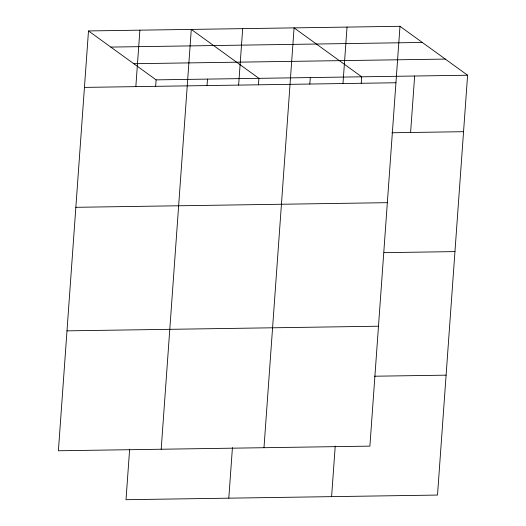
<?xml version="1.0" encoding="UTF-8"?>
<svg xmlns="http://www.w3.org/2000/svg" width="526" height="526" viewBox="0 0 526 526"><rect width="100%" height="100%" fill="white"/><g stroke="black" fill="none" stroke-linecap="round" stroke-linejoin="round"><path stroke-width="0.79" d="M88.493 30.935L58.399 450.769L369.89 446.133L399.984 26.3L88.493 30.935L156.11 79.867L467.601 75.231L437.507 495.065L126.016 499.7L129.639 449.125M135.839 86.632L139.89 30.166M155.643 86.409L156.11 79.867M161.193 449.237L191.286 29.403L258.904 78.335L258.43 84.883M207.034 85.646L207.507 79.104M238.633 85.1L242.683 28.641M228.81 498.168L232.433 447.593M263.986 447.711L294.08 27.878L361.691 76.809L361.224 83.351M309.827 84.121L310.301 77.572M342.985 83.549L347.028 27.089M331.597 496.643L335.226 446.068M410.602 132.48L414.646 76.02M110.808 47.084L422.299 42.448M133.795 63.718L445.285 59.083M84.449 87.395L395.94 82.76M391.863 132.762L463.551 131.691M75.849 207.31L387.34 202.674M384.079 252.658L454.957 251.606M66.993 330.854L378.483 326.219M374.413 376.221L446.101 375.156M399.984 26.3L467.601 75.231"/></g></svg>
